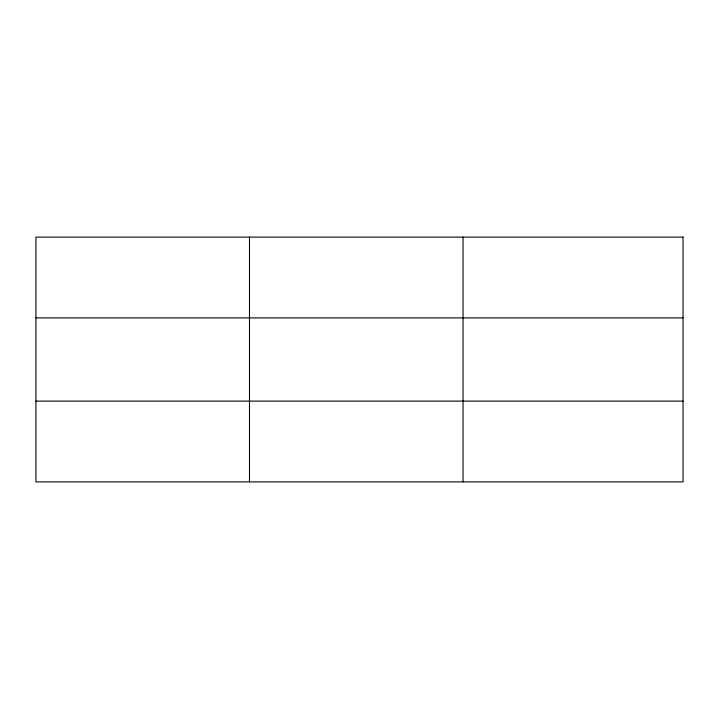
<?xml version="1.0" encoding="UTF-8"?>
<svg xmlns="http://www.w3.org/2000/svg" width="719" height="719" viewBox="0 0 719 719"><rect width="100%" height="100%" fill="white"/><g stroke="black" fill="none" stroke-linecap="round" stroke-linejoin="round"><path stroke-width="1.08" d="M249.493 237.117L249.493 481.883M463.036 237.117L463.036 481.883M35.95 317.888L683.05 317.888M35.95 401.112L683.05 401.112M683.05 237.117L683.05 481.883L35.95 481.883L35.95 237.117L683.05 237.117"/></g></svg>
